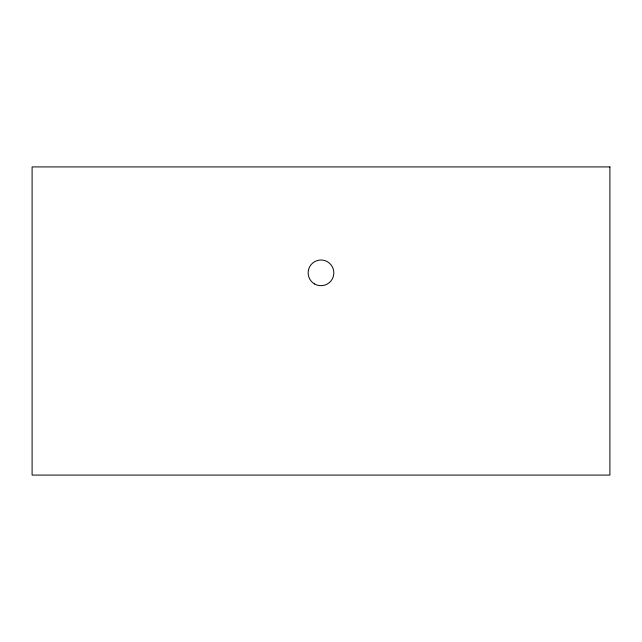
<?xml version="1.0" encoding="UTF-8"?>
<svg xmlns="http://www.w3.org/2000/svg" width="642" height="642" viewBox="0 0 642 642"><rect width="100%" height="100%" fill="white"/><g stroke="black" fill="none" stroke-linecap="round" stroke-linejoin="round"><path stroke-width="0.96" d="M609.9 166.92L32.1 166.92L32.1 475.08L609.9 475.08L609.9 166.92M314.564 283.973A12.84 12.84 0 0 0 333.824 272.85A12.84 12.84 0 0 0 314.564 261.727A12.84 12.84 0 0 0 314.564 283.973"/></g></svg>
